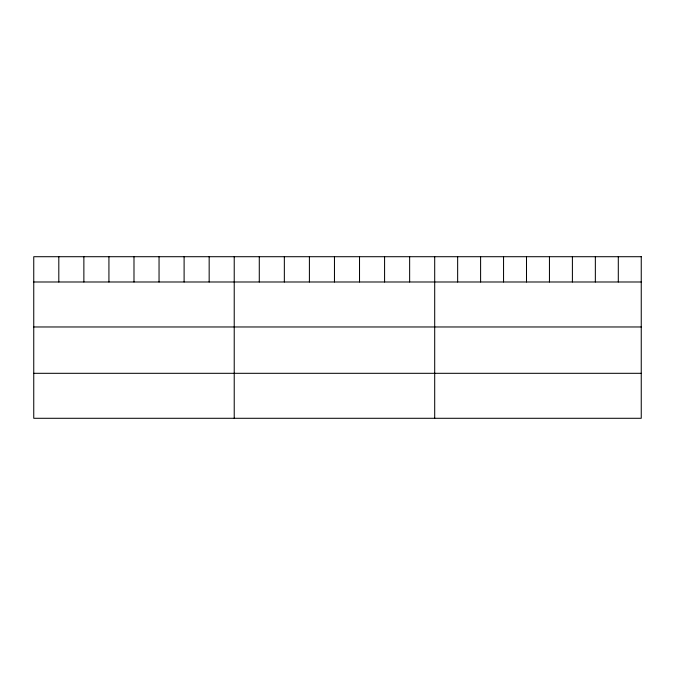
<?xml version="1.0" encoding="UTF-8"?>
<svg xmlns="http://www.w3.org/2000/svg" width="675" height="675" viewBox="0 0 675 675"><rect width="100%" height="100%" fill="white"/><g stroke="black" fill="none" stroke-linecap="round" stroke-linejoin="round"><path stroke-width="1.01" d="M33.75 281.99L641.25 281.99M33.75 326.97L641.25 326.97M33.75 373.309L641.25 373.309M618.3 256.711L618.3 281.99M595.35 256.711L595.35 281.99M572.4 256.711L572.4 281.99M549.45 256.711L549.45 281.99M526.5 256.711L526.5 281.99M503.55 256.711L503.55 281.99M480.6 256.711L480.6 281.99M457.65 256.711L457.65 281.99M434.7 256.711L434.7 418.289M409.641 256.711L409.641 281.99M384.581 256.711L384.581 281.99M359.522 256.711L359.522 281.99M334.462 256.711L334.462 281.99M309.403 256.711L309.403 281.99M284.344 256.711L284.344 281.99M259.284 256.711L259.284 281.99M234.225 256.711L234.225 418.289M209.166 256.711L209.166 281.99M184.106 256.711L184.106 281.99M159.047 256.711L159.047 281.99M133.988 256.711L133.988 281.99M108.928 256.711L108.928 281.99M83.869 256.711L83.869 281.99M58.809 256.711L58.809 281.99M641.25 256.711L33.75 256.711L33.75 418.289L641.25 418.289L641.25 256.711"/></g></svg>
